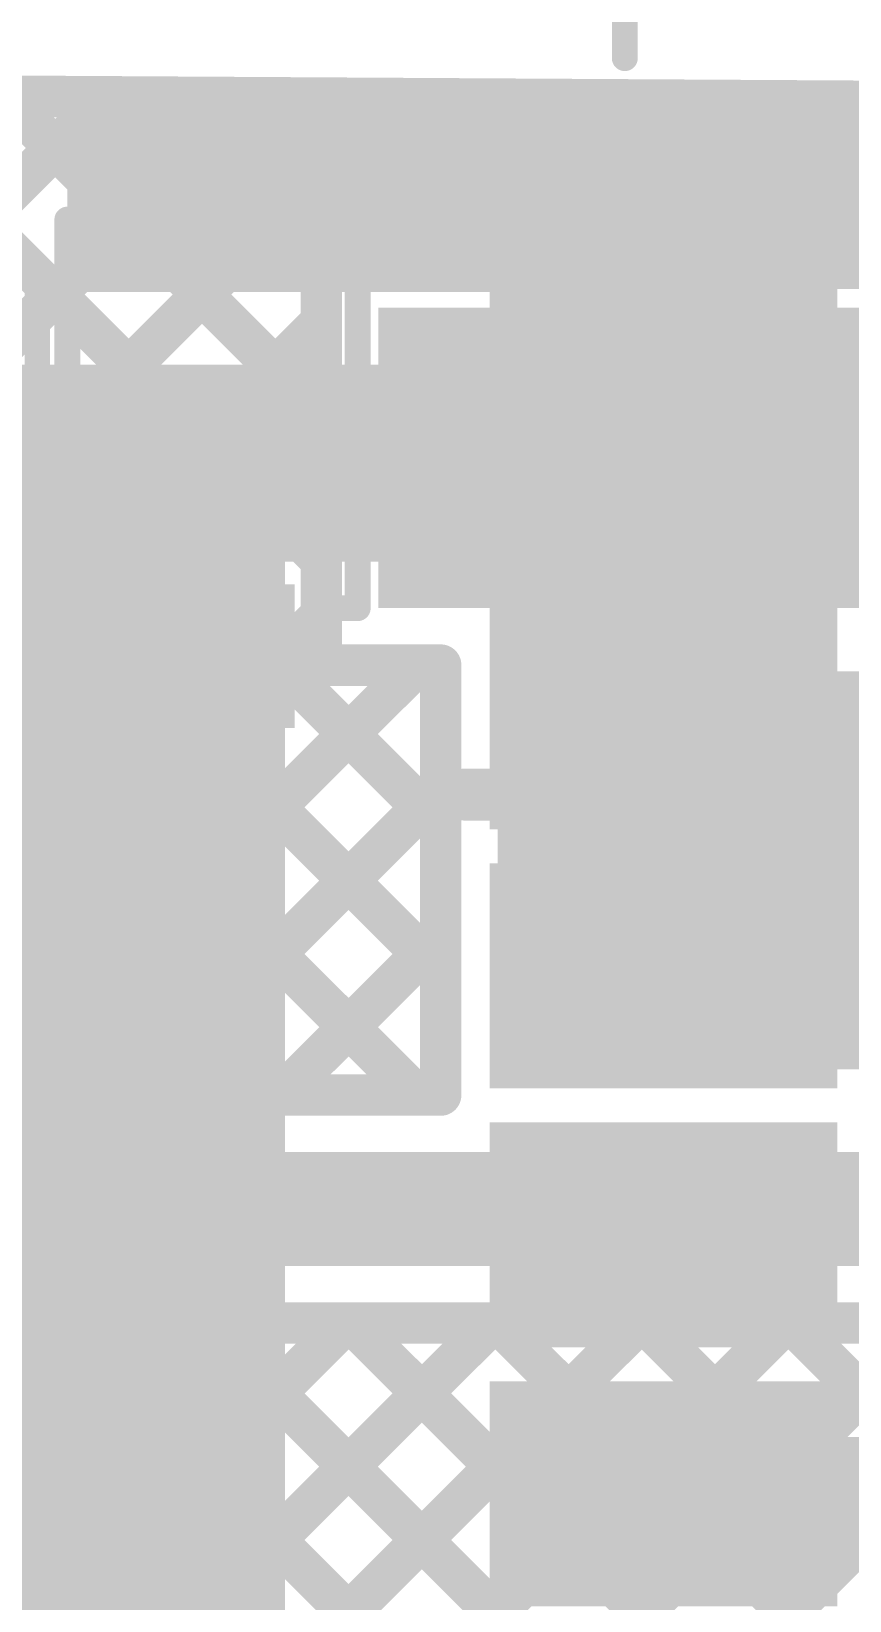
# Model space of a CAD drawing. Header units: millimetres. Extents: x -0.57 to 2.98, y -0.65 to 2.86.
# Drawn here: x 0.7371 to 0.8949, y 2.2924 to 2.5953 of the extents above; entities that cross this region are included whole.
import ezdxf

# ---------------------------------------------------------------- set-up
doc = ezdxf.new("R2010")
doc.units = ezdxf.units.MM
doc.header["$MEASUREMENT"] = 0
for name, color, linetype in [('BottomLayer', 5, 'Continuous'), ('BottomPaste', 16, 'Continuous'), ('BottomSolder', 6, 'Continuous'), ('Mechanical2', 216, 'Continuous'), ('TopLayer', 1, 'Continuous'), ('TopOverlay', 2, 'Continuous'), ('TopPaste', 8, 'Continuous'), ('TopSolder', 216, 'Continuous'), ('ViaHoleLayer', 16, 'Continuous')]:
    doc.layers.add(name, color=color, linetype=linetype)
doc.styles.add('Arial', font='', dxfattribs={"height": 0.2})
doc.styles.get('Arial').set_extended_font_data('Arial')

# ---------------------------------------------------------------- blocks, each defined once
blk = doc.blocks.new('CASE_D_265')
at = {"layer": 'TopLayer'}
for points in [[(-0.16732, 0.05709), (-0.07283, 0.05709), (-0.07283, -0.05709), (-0.16732, -0.05709)], [(0.07283, 0.05709), (0.16732, 0.05709), (0.16732, -0.05709), (0.07283, -0.05709)]]:
    blk.add_hatch(color=1, dxfattribs=at).paths.add_polyline_path(points)
at = {"layer": 'TopPaste'}
for points in [[(-0.16732, 0.05709), (-0.07283, 0.05709), (-0.07283, -0.05709), (-0.16732, -0.05709)], [(0.07283, 0.05709), (0.16732, 0.05709), (0.16732, -0.05709), (0.07283, -0.05709)]]:
    blk.add_hatch(color=8, dxfattribs=at).paths.add_polyline_path(points)
at = {"layer": 'TopSolder'}
for points in [[(-0.17132, 0.06109), (-0.06883, 0.06109), (-0.06883, -0.06109), (-0.17132, -0.06109)], [(0.06883, 0.06109), (0.17132, 0.06109), (0.17132, -0.06109), (0.06883, -0.06109)]]:
    blk.add_hatch(color=216, dxfattribs=at).paths.add_polyline_path(points)
at = {"layer": 'TopOverlay', "const_width": 0.005}
for points in [[(-0.177, 0.099), (-0.177, 0.07)], [(-0.16, 0.084), (-0.193, 0.084)], [(0.1437, 0.08465), (-0.1437, 0.08465)], [(-0.1437, 0.08465), (-0.1437, 0.0673)], [(0.1437, 0.08465), (0.1437, 0.0673)], [(-0.1437, -0.0673), (-0.1437, -0.08465)], [(0.1437, -0.0673), (0.1437, -0.08465)], [(0.1437, -0.08465), (-0.1437, -0.08465)]]:
    blk.add_lwpolyline(points, dxfattribs=at)
at = {"layer": 'TopOverlay', "const_width": 0.0025}
for points in [[(-0.17825, 0.099, 1), (-0.17575, 0.099, 1)], [(-0.19425, 0.084, 1), (-0.19175, 0.084, 1)], [(-0.16125, 0.084, 1), (-0.15875, 0.084, 1)], [(-0.14495, 0.08465, 1), (-0.14245, 0.08465, 1)], [(-0.14495, 0.08465, 1), (-0.14245, 0.08465, 1)], [(0.14245, 0.08465, 1), (0.14495, 0.08465, 1)], [(0.14245, 0.08465, 1), (0.14495, 0.08465, 1)], [(-0.17825, 0.07, 1), (-0.17575, 0.07, 1)], [(-0.14495, 0.0673, 1), (-0.14245, 0.0673, 1)], [(0.14245, 0.0673, 1), (0.14495, 0.0673, 1)], [(-0.14495, -0.0673, 1), (-0.14245, -0.0673, 1)], [(0.14245, -0.0673, 1), (0.14495, -0.0673, 1)], [(-0.14495, -0.08465, 1), (-0.14245, -0.08465, 1)], [(-0.14495, -0.08465, 1), (-0.14245, -0.08465, 1)], [(0.14245, -0.08465, 1), (0.14495, -0.08465, 1)], [(0.14245, -0.08465, 1), (0.14495, -0.08465, 1)]]:
    blk.add_lwpolyline(points, format="xyb", close=True, dxfattribs=at)
blk = doc.blocks.new('UDD32C03L01_267')
at = {"layer": 'TopLayer'}
for points in [[(-0.05512, 0.01181), (-0.03543, 0.01181), (-0.03543, -0.01181), (-0.05512, -0.01181)], [(0.03543, 0.01181), (0.05512, 0.01181), (0.05512, -0.01181), (0.03543, -0.01181)]]:
    blk.add_hatch(color=1, dxfattribs=at).paths.add_polyline_path(points)
at = {"layer": 'TopPaste'}
for points in [[(-0.05512, 0.01181), (-0.03543, 0.01181), (-0.03543, -0.01181), (-0.05512, -0.01181)], [(0.03543, 0.01181), (0.05512, 0.01181), (0.05512, -0.01181), (0.03543, -0.01181)]]:
    blk.add_hatch(color=8, dxfattribs=at).paths.add_polyline_path(points)
at = {"layer": 'TopSolder'}
for points in [[(-0.05912, 0.01581), (-0.03143, 0.01581), (-0.03143, -0.01581), (-0.05912, -0.01581)], [(0.03143, 0.01581), (0.05912, 0.01581), (0.05912, -0.01581), (0.03143, -0.01581)]]:
    blk.add_hatch(color=216, dxfattribs=at).paths.add_polyline_path(points)
at = {"layer": 'TopOverlay', "const_width": 0.005}
for points in [[(-0.036, 0.028), (0.039, 0.028)], [(-0.036, 0.028), (-0.036, 0.02)], [(0.039, 0.028), (0.039, 0.02)], [(-0.036, -0.02), (-0.036, -0.028)], [(0.039, -0.02), (0.039, -0.028)], [(-0.036, -0.028), (0.039, -0.028)]]:
    blk.add_lwpolyline(points, dxfattribs=at)
at = {"layer": 'TopOverlay', "const_width": 0.0025}
for points in [[(-0.03725, 0.028, 1), (-0.03475, 0.028, 1)], [(-0.03725, 0.028, 1), (-0.03475, 0.028, 1)], [(0.03775, 0.028, 1), (0.04025, 0.028, 1)], [(0.03775, 0.028, 1), (0.04025, 0.028, 1)], [(-0.03725, 0.02, 1), (-0.03475, 0.02, 1)], [(0.03775, 0.02, 1), (0.04025, 0.02, 1)], [(-0.03725, -0.02, 1), (-0.03475, -0.02, 1)], [(0.03775, -0.02, 1), (0.04025, -0.02, 1)], [(-0.03725, -0.028, 1), (-0.03475, -0.028, 1)], [(-0.03725, -0.028, 1), (-0.03475, -0.028, 1)], [(0.03775, -0.028, 1), (0.04025, -0.028, 1)], [(0.03775, -0.028, 1), (0.04025, -0.028, 1)]]:
    blk.add_lwpolyline(points, format="xyb", close=True, dxfattribs=at)
blk = doc.blocks.new('C___0603_B_270')
at = {"layer": 'BottomLayer'}
for points in [[(-0.045, -0.0175), (-0.045, 0.0175), (-0.015, 0.0175), (-0.015, -0.0175)], [(0.015, -0.0175), (0.015, 0.0175), (0.045, 0.0175), (0.045, -0.0175)]]:
    blk.add_hatch(color=5, dxfattribs=at).paths.add_polyline_path(points)
at = {"layer": 'BottomPaste'}
for points in [[(-0.045, -0.0175), (-0.045, 0.0175), (-0.015, 0.0175), (-0.015, -0.0175)], [(0.015, -0.0175), (0.015, 0.0175), (0.045, 0.0175), (0.045, -0.0175)]]:
    blk.add_hatch(color=16, dxfattribs=at).paths.add_polyline_path(points)
at = {"layer": 'BottomSolder'}
for points in [[(-0.04736, -0.01986), (-0.04736, 0.01986), (-0.01264, 0.01986), (-0.01264, -0.01986)], [(0.01264, -0.01986), (0.01264, 0.01986), (0.04736, 0.01986), (0.04736, -0.01986)]]:
    blk.add_hatch(color=6, dxfattribs=at).paths.add_polyline_path(points)
blk = doc.blocks.new('CAP_0603_B_275')
at = {"layer": 'BottomLayer'}
for points in [[(-0.045, -0.0175), (-0.045, 0.0175), (-0.015, 0.0175), (-0.015, -0.0175)], [(0.015, -0.0175), (0.015, 0.0175), (0.045, 0.0175), (0.045, -0.0175)]]:
    blk.add_hatch(color=5, dxfattribs=at).paths.add_polyline_path(points)
at = {"layer": 'BottomPaste'}
for points in [[(-0.045, -0.0175), (-0.045, 0.0175), (-0.015, 0.0175), (-0.015, -0.0175)], [(0.015, -0.0175), (0.015, 0.0175), (0.045, 0.0175), (0.045, -0.0175)]]:
    blk.add_hatch(color=16, dxfattribs=at).paths.add_polyline_path(points)
at = {"layer": 'BottomSolder'}
for points in [[(-0.04736, -0.01986), (-0.04736, 0.01986), (-0.01264, 0.01986), (-0.01264, -0.01986)], [(0.01264, -0.01986), (0.01264, 0.01986), (0.04736, 0.01986), (0.04736, -0.01986)]]:
    blk.add_hatch(color=6, dxfattribs=at).paths.add_polyline_path(points)
blk = doc.blocks.new('ESP32_WROVER_E_N8R8_292')
at = {"layer": 'TopLayer'}
for points in [[(-0.37402, 0.46772), (-0.31496, 0.46772), (-0.31496, 0.43228), (-0.37402, 0.43228)], [(-0.37402, 0.41772), (-0.31496, 0.41772), (-0.31496, 0.38228), (-0.37402, 0.38228)], [(-0.37402, 0.36772), (-0.31496, 0.36772), (-0.31496, 0.33228), (-0.37402, 0.33228)], [(-0.37402, 0.31772), (-0.31496, 0.31772), (-0.31496, 0.28228), (-0.37402, 0.28228)], [(-0.37402, 0.26772), (-0.31496, 0.26772), (-0.31496, 0.23228), (-0.37402, 0.23228)], [(-0.37402, 0.21772), (-0.31496, 0.21772), (-0.31496, 0.18228), (-0.37402, 0.18228)]]:
    blk.add_hatch(color=1, dxfattribs=at).paths.add_polyline_path(points)
at = {"layer": 'TopOverlay'}
blk.add_hatch(color=2, dxfattribs=at).paths.add_polyline_path([(-0.3112, 0.43263), (-0.2932, 0.43263), (-0.2932, 0.46963), (-0.3112, 0.46963)])
at = {"layer": 'TopPaste'}
for points in [[(-0.37402, 0.46772), (-0.31496, 0.46772), (-0.31496, 0.43228), (-0.37402, 0.43228)], [(-0.37402, 0.41772), (-0.31496, 0.41772), (-0.31496, 0.38228), (-0.37402, 0.38228)], [(-0.37402, 0.36772), (-0.31496, 0.36772), (-0.31496, 0.33228), (-0.37402, 0.33228)], [(-0.37402, 0.31772), (-0.31496, 0.31772), (-0.31496, 0.28228), (-0.37402, 0.28228)], [(-0.37402, 0.26772), (-0.31496, 0.26772), (-0.31496, 0.23228), (-0.37402, 0.23228)], [(-0.37402, 0.21772), (-0.31496, 0.21772), (-0.31496, 0.18228), (-0.37402, 0.18228)]]:
    blk.add_hatch(color=8, dxfattribs=at).paths.add_polyline_path(points)
at = {"layer": 'TopSolder'}
for points in [[(-0.37802, 0.47172), (-0.31096, 0.47172), (-0.31096, 0.42828), (-0.37802, 0.42828)], [(-0.37802, 0.42172), (-0.31096, 0.42172), (-0.31096, 0.37828), (-0.37802, 0.37828)], [(-0.37802, 0.37172), (-0.31096, 0.37172), (-0.31096, 0.32828), (-0.37802, 0.32828)], [(-0.37802, 0.32172), (-0.31096, 0.32172), (-0.31096, 0.27828), (-0.37802, 0.27828)], [(-0.37802, 0.27172), (-0.31096, 0.27172), (-0.31096, 0.22828), (-0.37802, 0.22828)], [(-0.37802, 0.22172), (-0.31096, 0.22172), (-0.31096, 0.17828), (-0.37802, 0.17828)]]:
    blk.add_hatch(color=216, dxfattribs=at).paths.add_polyline_path(points)
at = {"layer": 'TopOverlay'}
for points, const_width in [([(-0.35197, 0.47717), (-0.35197, 0.74291)], 0.005), ([(-0.38884, 0.44431), (-0.38884, 0.45431)], 0.01181), ([(-0.38884, 0.45431), (-0.38384, 0.44931)], 0.01181), ([(-0.38884, 0.44431), (-0.38384, 0.44931)], 0.01181)]:
    blk.add_lwpolyline(points, dxfattribs=dict(at, const_width=const_width))
for points, const_width in [([(-0.35322, 0.47717, 1), (-0.35072, 0.47717, 1)], 0.0025), ([(-0.3918, 0.45431, 1), (-0.38589, 0.45431, 1)], 0.00591), ([(-0.3918, 0.45431, 1), (-0.38589, 0.45431, 1)], 0.00591), ([(-0.3868, 0.44931, 1), (-0.38089, 0.44931, 1)], 0.00591), ([(-0.3868, 0.44931, 1), (-0.38089, 0.44931, 1)], 0.00591), ([(-0.3918, 0.44431, 1), (-0.38589, 0.44431, 1)], 0.00591), ([(-0.3918, 0.44431, 1), (-0.38589, 0.44431, 1)], 0.00591)]:
    blk.add_lwpolyline(points, format="xyb", close=True, dxfattribs=dict(at, const_width=const_width))

msp = doc.modelspace()

# ---------------------------------------------------------------- hatches: boundary and pattern name
at = {"layer": 'BottomLayer'}
for points in [[(0.804, 2.484), (1.246, 2.484), (1.246, 2.542), (0.804, 2.542)], [(0.827, 2.395), (1.284, 2.395), (1.284, 2.471), (0.827, 2.471)]]:
    msp.add_hatch(color=5, dxfattribs=at).paths.add_polyline_path(points)
h = msp.add_hatch(color=5, dxfattribs=at)
edge = h.paths.add_edge_path()
edge.add_arc((0.816, 2.51), 0.01181, 0, 360)
at = {"layer": 'BottomSolder'}
h = msp.add_hatch(color=6, dxfattribs=at)
edge = h.paths.add_edge_path()
edge.add_arc((0.816, 2.51), 0.00791, 0, 360)
at = {"layer": 'TopLayer'}
for points in [[(0.744, 2.545), (0.857, 2.545), (0.857, 2.581), (0.744, 2.581)], [(0.689, 1.975), (0.786, 1.975), (0.786, 2.531), (0.689, 2.531)], [(0.745, 2.493), (0.836, 2.493), (0.836, 2.531), (0.745, 2.531)]]:
    msp.add_hatch(color=1, dxfattribs=at).paths.add_polyline_path(points)
h = msp.add_hatch(color=1, dxfattribs=at)
edge = h.paths.add_edge_path()
edge.add_arc((0.816, 2.51), 0.01181, 0, 360)
at = {"layer": 'TopSolder'}
h = msp.add_hatch(color=216, dxfattribs=at)
edge = h.paths.add_edge_path()
edge.add_arc((0.816, 2.51), 0.00791, 0, 360)
at = {"layer": 'ViaHoleLayer'}
h = msp.add_hatch(color=16, dxfattribs=at)
edge = h.paths.add_edge_path()
edge.add_arc((0.816, 2.51), 0.00591, 0, 360)

# ---------------------------------------------------------------- linework, layer by layer
at = {"layer": 'BottomLayer'}
for points, const_width in [([(0.36632, 2.58499), (1.25335, 2.57973)], 0.008), ([(0.56094, 2.58383), (0.75477, 2.39)], 0.008), ([(0.58939, 2.58367), (0.78306, 2.39)], 0.008), ([(0.61784, 2.5835), (0.81134, 2.39)], 0.008), ([(0.6463, 2.58333), (0.816, 2.41363)], 0.008), ([(0.67475, 2.58316), (0.816, 2.44191)], 0.008), ([(0.7032, 2.58299), (0.793, 2.49319)], 0.008), ([(0.49469, 2.32584), (0.75155, 2.5827)], 0.008), ([(0.49469, 2.29756), (0.77967, 2.58254)], 0.008), ([(0.61541, 2.39), (0.80779, 2.58237)], 0.008), ([(0.73166, 2.58282), (0.793, 2.52148)], 0.008), ([(0.76011, 2.58265), (0.793, 2.54976)], 0.008), ([(0.78856, 2.58249), (0.81805, 2.553)], 0.008), ([(0.8067, 2.553), (0.8359, 2.5822)], 0.008), ([(0.81701, 2.58232), (0.84633, 2.553)], 0.008), ([(0.83498, 2.553), (0.86402, 2.58204)], 0.008), ([(0.84547, 2.58215), (0.87462, 2.553)], 0.008), ([(0.86327, 2.553), (0.89214, 2.58187)], 0.008), ([(0.87392, 2.58198), (0.9029, 2.553)], 0.008), ([(0.89155, 2.553), (0.92026, 2.5817)], 0.008), ([(0.793, 2.553), (1.2492, 2.553)], 0.008), ([(0.793, 2.473), (0.793, 2.553)], 0.008), ([(0.6437, 2.39), (0.793, 2.5393)], 0.008), ([(0.67198, 2.39), (0.793, 2.51102)], 0.008), ([(0.70027, 2.39), (0.793, 2.48273)], 0.008), ([(0.72855, 2.39), (0.81155, 2.473)], 0.008), ([(0.793, 2.473), (0.816, 2.473)], 0.008), ([(0.816, 2.39), (0.816, 2.473)], 0.008), ([(0.75684, 2.39), (0.816, 2.44916)], 0.008), ([(0.8205, 2.448), (0.848, 2.448)], 0.01), ([(0.78512, 2.39), (0.816, 2.42088)], 0.008), ([(0.60903, 2.39), (0.816, 2.39)], 0.008), ([(0.603, 2.368), (0.933, 2.368)], 0.022), ([(0.60903, 2.346), (0.92389, 2.346)], 0.008), ([(0.67943, 2.28431), (0.74112, 2.346)], 0.008), ([(0.68564, 2.346), (0.74733, 2.28431)], 0.008), ([(0.70771, 2.28431), (0.7694, 2.346)], 0.008), ([(0.71392, 2.346), (0.77561, 2.28431)], 0.008), ([(0.736, 2.28431), (0.79769, 2.346)], 0.008), ([(0.7422, 2.346), (0.80389, 2.28431)], 0.008), ([(0.76428, 2.28431), (0.82597, 2.346)], 0.008), ([(0.77049, 2.346), (1.32949, 1.787)], 0.008), ([(0.79257, 2.28431), (0.85426, 2.346)], 0.008), ([(0.79877, 2.346), (1.35777, 1.787)], 0.008), ([(0.82074, 2.2842), (0.88254, 2.346)], 0.008), ([(0.82706, 2.346), (1.31844, 1.85462)], 0.008), ([(0.83552, 2.2707), (0.91083, 2.346)], 0.008), ([(0.85534, 2.346), (1.32608, 1.87526)], 0.008), ([(0.88363, 2.346), (1.35124, 1.87838)], 0.008), ([(0.627, 2.03389), (0.9315, 2.33839)], 0.008)]:
    msp.add_lwpolyline(points, dxfattribs=dict(at, const_width=const_width))
for points, const_width in [([(0.74955, 2.5827, 1), (0.75355, 2.5827, 1)], 0.004), ([(0.75811, 2.58265, 1), (0.76211, 2.58265, 1)], 0.004), ([(0.77767, 2.58254, 1), (0.78167, 2.58254, 1)], 0.004), ([(0.78656, 2.58249, 1), (0.79056, 2.58249, 1)], 0.004), ([(0.80579, 2.58237, 1), (0.80979, 2.58237, 1)], 0.004), ([(0.81501, 2.58232, 1), (0.81901, 2.58232, 1)], 0.004), ([(0.8339, 2.5822, 1), (0.8379, 2.5822, 1)], 0.004), ([(0.84347, 2.58215, 1), (0.84747, 2.58215, 1)], 0.004), ([(0.86202, 2.58204, 1), (0.86602, 2.58204, 1)], 0.004), ([(0.87192, 2.58198, 1), (0.87592, 2.58198, 1)], 0.004), ([(0.89014, 2.58187, 1), (0.89414, 2.58187, 1)], 0.004), ([(0.791, 2.553, 1), (0.795, 2.553, 1)], 0.004), ([(0.791, 2.553, 1), (0.795, 2.553, 1)], 0.004), ([(0.8047, 2.553, 1), (0.8087, 2.553, 1)], 0.004), ([(0.81605, 2.553, 1), (0.82005, 2.553, 1)], 0.004), ([(0.83298, 2.553, 1), (0.83698, 2.553, 1)], 0.004), ([(0.84433, 2.553, 1), (0.84833, 2.553, 1)], 0.004), ([(0.86127, 2.553, 1), (0.86527, 2.553, 1)], 0.004), ([(0.87262, 2.553, 1), (0.87662, 2.553, 1)], 0.004), ([(0.88955, 2.553, 1), (0.89355, 2.553, 1)], 0.004), ([(0.791, 2.54976, 1), (0.795, 2.54976, 1)], 0.004), ([(0.791, 2.5393, 1), (0.795, 2.5393, 1)], 0.004), ([(0.791, 2.52148, 1), (0.795, 2.52148, 1)], 0.004), ([(0.791, 2.51102, 1), (0.795, 2.51102, 1)], 0.004), ([(0.791, 2.49319, 1), (0.795, 2.49319, 1)], 0.004), ([(0.791, 2.48273, 1), (0.795, 2.48273, 1)], 0.004), ([(0.791, 2.473, 1), (0.795, 2.473, 1)], 0.004), ([(0.791, 2.473, 1), (0.795, 2.473, 1)], 0.004), ([(0.80955, 2.473, 1), (0.81355, 2.473, 1)], 0.004), ([(0.814, 2.473, 1), (0.818, 2.473, 1)], 0.004), ([(0.814, 2.473, 1), (0.818, 2.473, 1)], 0.004), ([(0.814, 2.44916, 1), (0.818, 2.44916, 1)], 0.004), ([(0.818, 2.448, 1), (0.823, 2.448, 1)], 0.005), ([(0.8455, 2.448, 1), (0.8505, 2.448, 1)], 0.005), ([(0.814, 2.44191, 1), (0.818, 2.44191, 1)], 0.004), ([(0.814, 2.42088, 1), (0.818, 2.42088, 1)], 0.004), ([(0.814, 2.41363, 1), (0.818, 2.41363, 1)], 0.004), ([(0.75277, 2.39, 1), (0.75677, 2.39, 1)], 0.004), ([(0.75484, 2.39, 1), (0.75884, 2.39, 1)], 0.004), ([(0.78106, 2.39, 1), (0.78506, 2.39, 1)], 0.004), ([(0.78312, 2.39, 1), (0.78712, 2.39, 1)], 0.004), ([(0.80934, 2.39, 1), (0.81334, 2.39, 1)], 0.004), ([(0.814, 2.39, 1), (0.818, 2.39, 1)], 0.004), ([(0.814, 2.39, 1), (0.818, 2.39, 1)], 0.004), ([(0.73912, 2.346, 1), (0.74312, 2.346, 1)], 0.004), ([(0.7402, 2.346, 1), (0.7442, 2.346, 1)], 0.004), ([(0.7674, 2.346, 1), (0.7714, 2.346, 1)], 0.004), ([(0.76849, 2.346, 1), (0.77249, 2.346, 1)], 0.004), ([(0.79569, 2.346, 1), (0.79969, 2.346, 1)], 0.004), ([(0.79677, 2.346, 1), (0.80077, 2.346, 1)], 0.004), ([(0.82397, 2.346, 1), (0.82797, 2.346, 1)], 0.004), ([(0.82506, 2.346, 1), (0.82906, 2.346, 1)], 0.004), ([(0.85226, 2.346, 1), (0.85626, 2.346, 1)], 0.004), ([(0.85334, 2.346, 1), (0.85734, 2.346, 1)], 0.004), ([(0.88054, 2.346, 1), (0.88454, 2.346, 1)], 0.004), ([(0.88163, 2.346, 1), (0.88563, 2.346, 1)], 0.004)]:
    msp.add_lwpolyline(points, format="xyb", close=True, dxfattribs=dict(at, const_width=const_width))
at = {"layer": 'Mechanical2', "const_width": 0.01}
msp.add_lwpolyline([(1.75783, 2.80917, -6.230382), (0.64896, 2.81029)], format="xyb", dxfattribs=at)
at = {"layer": 'TopLayer'}
for points, const_width in [([(0.772, 2.56493), (0.772, 2.56528)], 0.022), ([(0.772, 2.56493), (0.77393, 2.563)], 0.022), ([(0.77393, 2.563), (0.859, 2.563)], 0.022), ([(0.859, 2.563), (1.273, 2.563)], 0.022), ([(0.859, 2.513), (1.037, 2.513)], 0.03), ([(0.856, 2.51), (0.859, 2.513)], 0.025), ([(0.816, 2.51), (0.856, 2.51)], 0.025), ([(0.859, 2.463), (0.86121, 2.46079)], 0.022), ([(0.86121, 2.46079), (0.90671, 2.46079)], 0.022), ([(0.859, 2.313), (0.933, 2.313)], 0.022), ([(0.716, 2.305), (0.73403, 2.28697)], 0.025)]:
    msp.add_lwpolyline(points, dxfattribs=dict(at, const_width=const_width))
for points, const_width in [([(0.7665, 2.56528, 1), (0.7775, 2.56528, 1)], 0.011), ([(0.7665, 2.56493, 1), (0.7775, 2.56493, 1)], 0.011), ([(0.7665, 2.56493, 1), (0.7775, 2.56493, 1)], 0.011), ([(0.76843, 2.563, 1), (0.77943, 2.563, 1)], 0.011), ([(0.76843, 2.563, 1), (0.77943, 2.563, 1)], 0.011), ([(0.8535, 2.563, 1), (0.8645, 2.563, 1)], 0.011), ([(0.8535, 2.563, 1), (0.8645, 2.563, 1)], 0.011), ([(0.8515, 2.513, 1), (0.8665, 2.513, 1)], 0.015), ([(0.85275, 2.513, 1), (0.86525, 2.513, 1)], 0.0125), ([(0.80975, 2.51, 1), (0.82225, 2.51, 1)], 0.0125), ([(0.84975, 2.51, 1), (0.86225, 2.51, 1)], 0.0125), ([(0.84975, 2.51, 1), (0.86225, 2.51, 1)], 0.0125), ([(0.8535, 2.463, 1), (0.8645, 2.463, 1)], 0.011), ([(0.85571, 2.46079, 1), (0.86671, 2.46079, 1)], 0.011), ([(0.85571, 2.46079, 1), (0.86671, 2.46079, 1)], 0.011), ([(0.8535, 2.313, 1), (0.8645, 2.313, 1)], 0.011), ([(0.72778, 2.28697, 1), (0.74028, 2.28697, 1)], 0.0125)]:
    msp.add_lwpolyline(points, format="xyb", close=True, dxfattribs=dict(at, const_width=const_width))

# ---------------------------------------------------------------- block references
msp.add_blockref('ESP32_WROVER_E_N8R8_292', (1.20349, 2.113))
for name, p, rotation in [('UDD32C03L01_267', (0.772, 2.52), 90), ('CAP_0603_B_275', (0.848, 2.478), 270), ('C___0603_B_270', (0.902, 2.478), 270), ('CASE_D_265', (0.615, 2.221), 180)]:
    msp.add_blockref(name, p, dxfattribs=dict(rotation=rotation))

# ---------------------------------------------------------------- texts
at = {"layer": 'TopOverlay', "style": 'Arial'}
msp.add_text('D1', height=0.04, dxfattribs=at).set_placement((0.68134, 2.51101))

doc.saveas('drawing.dxf')
